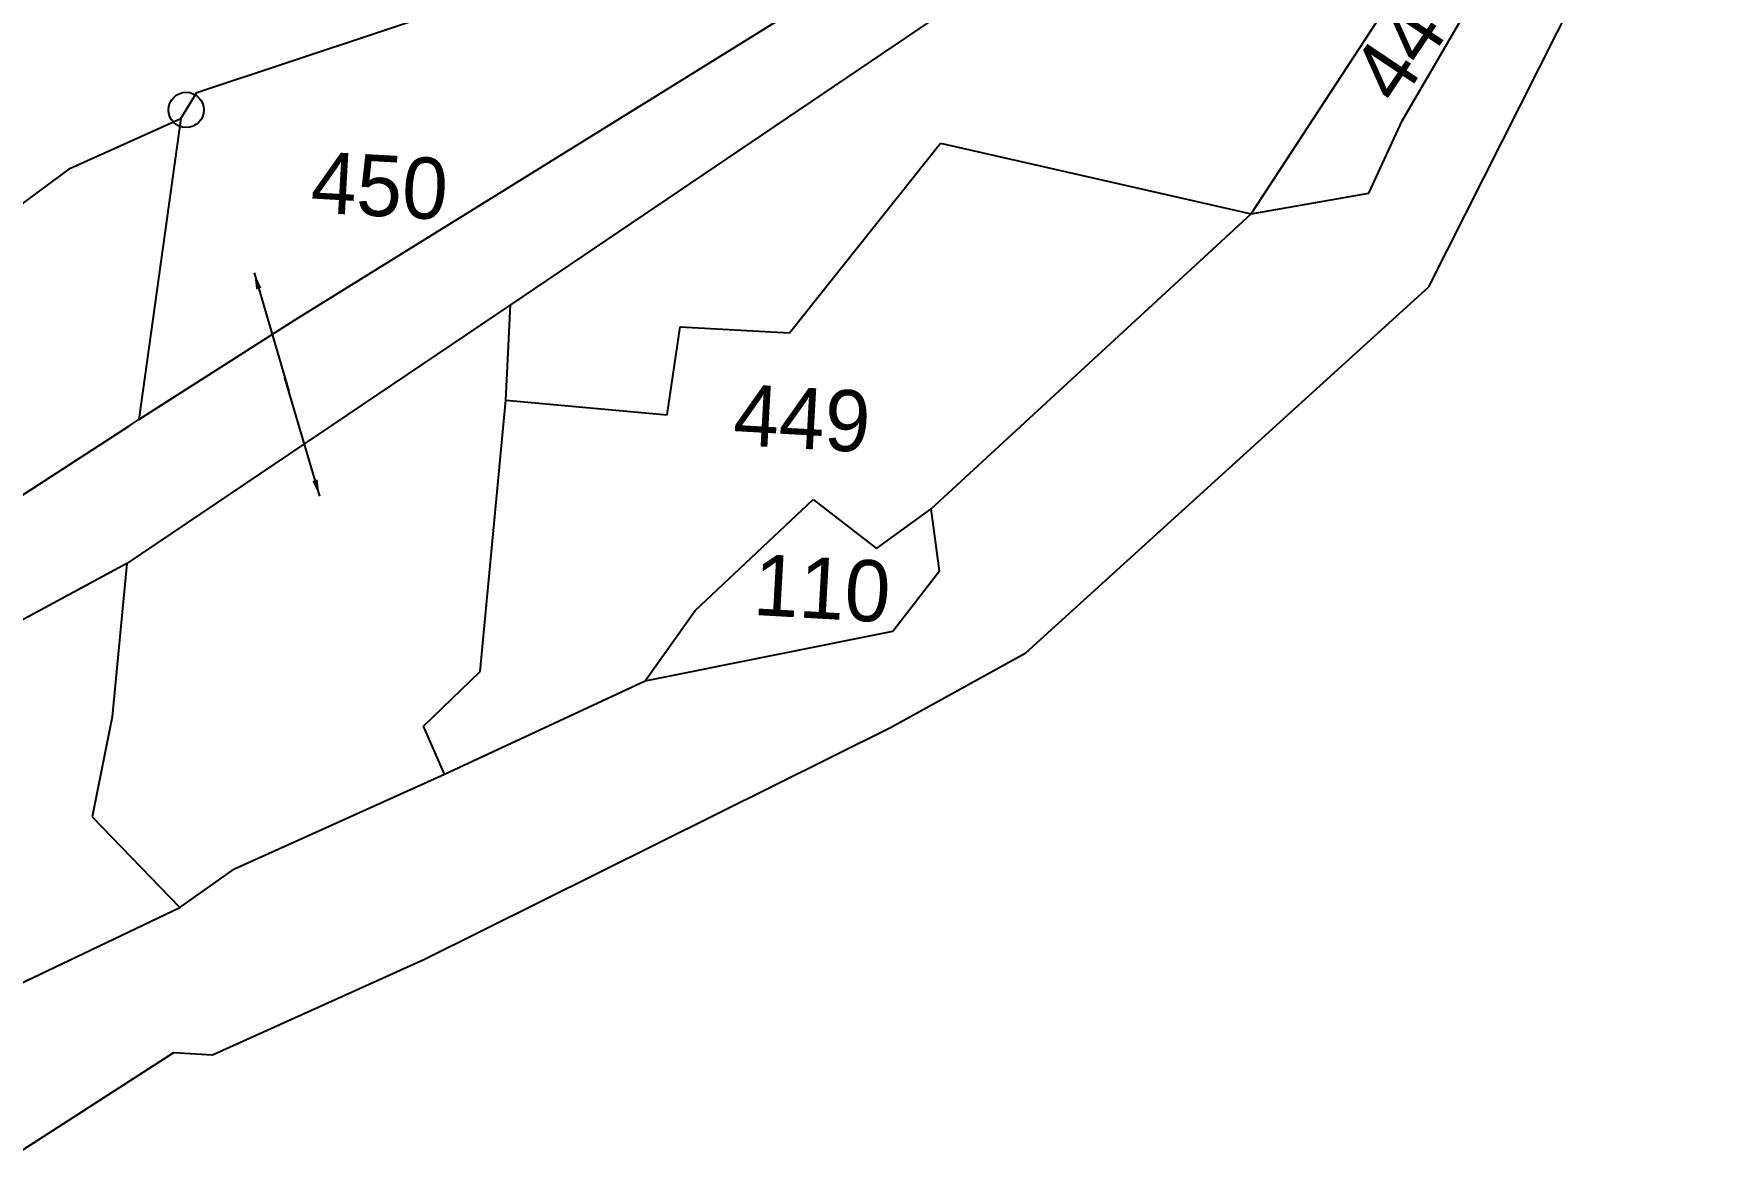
# Model space of a CAD drawing. Header units: metres. Extents: x 284689 to 287152, y 2012663 to 2015676.
# Drawn here: x 286515.2 to 286767, y 2013897.2 to 2014066.3 of the extents above; entities that cross this region are included whole.
import ezdxf
from ezdxf.enums import TextEntityAlignment as Align

# ---------------------------------------------------------------- set-up
doc = ezdxf.new("R2010")
doc.units = ezdxf.units.M
doc.header["$MEASUREMENT"] = 0
for name, color, linetype in [('POLY_PARCEL', 6, 'Continuous'), ('POLY_ROAD', 30, 'Continuous'), ('TEXT_PARCEL', 7, 'Continuous'), ('V_BOUND_LINE', 7, 'Continuous')]:
    doc.layers.add(name, color=color, linetype=linetype)
doc.styles.get("Standard").update_dxf_attribs({"font": 'arial.ttf'})
doc.styles.add('TEXT_MAP', font='')
doc.styles.get('TEXT_MAP').set_extended_font_data('Kruti Dev 050')
doc.dimstyles.get("Standard").update_dxf_attribs({"dimtxt": 0.18, "dimasz": 0.18, "dimexe": 0.18, "dimexo": 0.0625, "dimgap": 0.09, "dimtad": 0, "dimtih": 1, "dimtoh": 1, "dimdec": 4, "dimzin": 0, "dimdsep": 46, "dimtxsty": 'Standard', "dimcen": 0.09, "dimadec": 0, "dimazin": 0, "dimtfac": 1, "dimtdec": 4, "dimtofl": 0, "dimtmove": 0, "dimatfit": 3, "dimfxl": 1, "dimtolj": 1, "dimtzin": 0, "dimarcsym": 0})

msp = doc.modelspace()

# ---------------------------------------------------------------- linework, layer by layer
msp.add_circle((286538.15, 2014054.82), 2.65)
at = {"layer": 'POLY_PARCEL'}
for p, q in [((286698.16, 2014039.19), (286743.42, 2014108.44)), ((286539.75, 2014057.42), (286581.2, 2014071.22)), ((286537.36, 2014053.52), (286539.75, 2014057.42)), ((286520.79, 2014046.07), (286537.36, 2014053.52)), ((286537.36, 2014053.52), (286531.06, 2014008.3)), ((286628.8, 2014021.31), (286651.51, 2014049.82)), ((286651.51, 2014049.82), (286698.16, 2014039.19)), ((286503.07, 2014033.02), (286520.79, 2014046.07)), ((286586.19, 2014011.2), (286586.9, 2014025.53)), ((286610.41, 2014009), (286612.39, 2014022.23)), ((286612.39, 2014022.23), (286628.8, 2014021.31)), ((286582.35, 2013970.46), (286586.19, 2014011.2)), ((286586.19, 2014011.2), (286610.41, 2014009)), ((286614.65, 2013979.6), (286632.36, 2013996.29)), ((286632.36, 2013996.29), (286641.88, 2013988.93)), ((286641.88, 2013988.93), (286650.11, 2013994.91)), ((286529.24, 2013986.7), (286527.01, 2013963.64)), ((286607.13, 2013969.08), (286614.65, 2013979.6)), ((286573.82, 2013962.25), (286582.35, 2013970.46)), ((286527.01, 2013963.64), (286524, 2013948.6)), ((286576.96, 2013955.01), (286573.82, 2013962.25)), ((286524, 2013948.6), (286537.2, 2013934.99))]:
    msp.add_line(p, q, dxfattribs=at)
at = {"layer": 'POLY_ROAD'}
for p, q in [((286704.82, 2014105.31), (286586.9, 2014025.53)), ((286720.86, 2014053.17), (286748.35, 2014100.29)), ((286554.42, 2014023.26), (286646.26, 2014080.17)), ((286715.88, 2014042.33), (286720.86, 2014053.17)), ((286698.16, 2014039.19), (286715.88, 2014042.33)), ((286650.11, 2013994.91), (286698.16, 2014039.19)), ((286586.9, 2014025.53), (286529.24, 2013986.7)), ((286531.06, 2014008.3), (286554.42, 2014023.26)), ((286441.92, 2013950.62), (286529.54, 2014007.33)), ((286529.54, 2014007.33), (286531.06, 2014008.3)), ((286651.36, 2013985.58), (286650.11, 2013994.91)), ((286529.24, 2013986.7), (286508.5, 2013975.46)), ((286644.34, 2013976.51), (286651.36, 2013985.58)), ((286607.13, 2013969.08), (286644.34, 2013976.51)), ((286576.96, 2013955.01), (286607.13, 2013969.08)), ((286545.41, 2013940.83), (286576.96, 2013955.01)), ((286537.2, 2013934.99), (286545.41, 2013940.83)), ((286495.42, 2013915.13), (286537.2, 2013934.99))]:
    msp.add_line(p, q, dxfattribs=at)
at = {"layer": 'V_BOUND_LINE'}
for p, q in [((286724.85, 2014028.23), (286767.04, 2014111.85)), ((286664.32, 2013973.24), (286724.85, 2014028.23)), ((286643.99, 2013962.04), (286664.32, 2013973.24)), ((286573.86, 2013927.19), (286643.99, 2013962.04)), ((286542.09, 2013912.87), (286573.86, 2013927.19)), ((286511.37, 2013897.15), (286536.31, 2013913.2)), ((286536.31, 2013913.2), (286542.09, 2013912.87))]:
    msp.add_line(p, q, dxfattribs=at)

# ---------------------------------------------------------------- texts
at = {"layer": 'TEXT_PARCEL', "style": 'TEXT_MAP'}
for s, rotation, p in [('445', 56.1155, (286726.03, 2014063.75)), ('450', 356.7828, (286566.96, 2014038.87)), ('449', 356.7828, (286630.44, 2014003.93)), ('110', 356.7828, (286633.46, 2013978.39))]:
    msp.add_text(s, height=9.194, rotation=rotation, dxfattribs=at).set_placement(p, align=Align.CENTER)

# ---------------------------------------------------------------- leaders
for points in [[(286548.36, 2014030.37), (286553.58, 2014012.57)], [(286558.21, 2013996.79), (286552.98, 2014014.59)]]:
    msp.add_leader(points, dimstyle='Standard', override={"dimtxt": 2.5, "dimasz": 2.5, "dimexe": 1.25, "dimexo": 0.625, "dimgap": 0.625, "dimtad": 1, "dimtih": 0, "dimtoh": 0, "dimzin": 8, "dimcen": 2.5, "dimtofl": 1})

doc.saveas('drawing.dxf')
